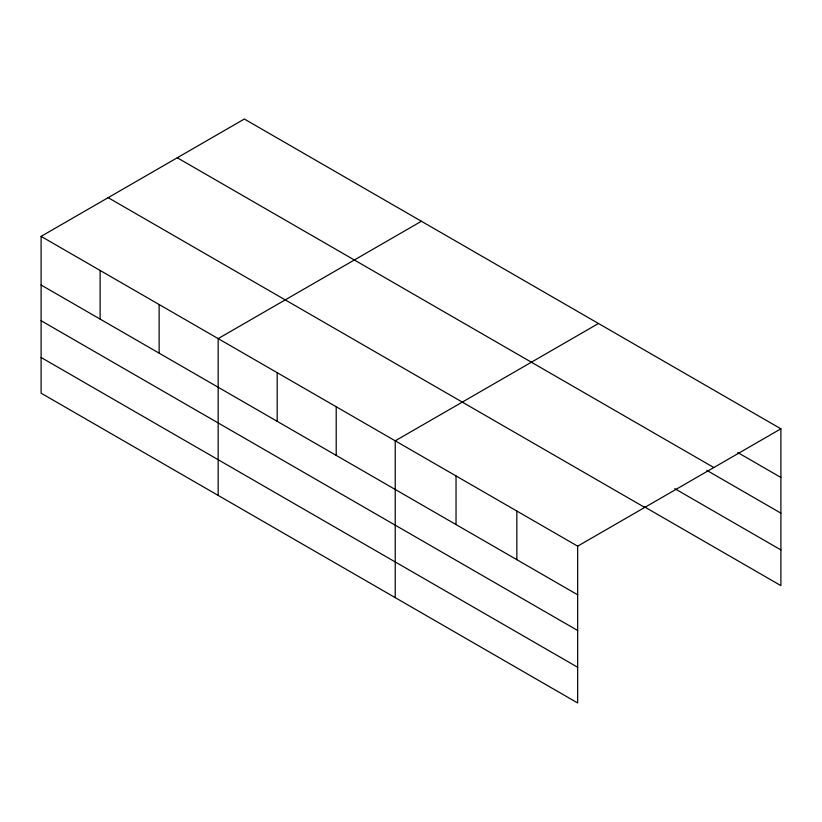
<?xml version="1.0" encoding="UTF-8"?>
<svg xmlns="http://www.w3.org/2000/svg" width="822" height="822" viewBox="0 0 822 822"><rect width="100%" height="100%" fill="white"/><g stroke="black" fill="none" stroke-linecap="round" stroke-linejoin="round"><path stroke-width="1.23" d="M41.1 236.376L577.661 546.157L577.661 702.964L41.1 393.183L41.1 236.376L244.34 119.036L780.9 428.817L780.9 585.624L643.801 506.465M421.409 221.262L218.169 338.602L218.169 495.409M598.467 323.488L395.228 440.828L395.228 597.635M577.661 546.157L780.9 428.817M737.776 452.562L780.9 477.459M177.275 157.762L713.835 467.543M706.828 470.379L780.9 513.154M674.759 488.648L780.9 549.928M108.165 197.66L644.725 507.431M41.1 285.018L577.661 594.799M41.1 320.714L577.661 630.495M41.1 357.488L577.661 667.269M516.843 511.048L516.843 559.69M456.035 475.938L456.035 524.58M336.208 406.756L336.208 455.398M277.189 372.685L277.189 421.316M159.139 304.53L159.139 353.172M100.12 270.459L100.12 319.09"/></g></svg>
